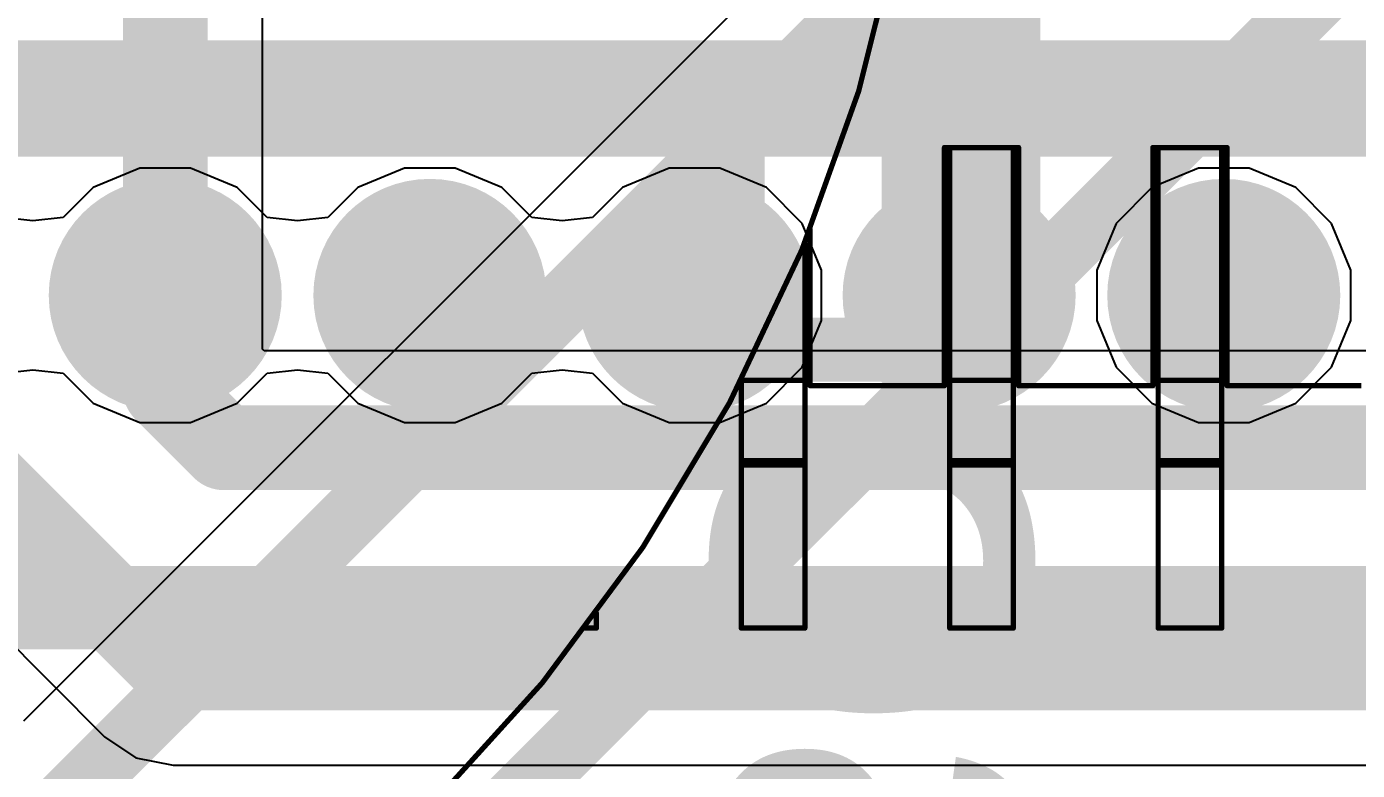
# Model space of a CAD drawing. Header units: inches. Extents: x -11 to 5433, y -4 to 5447.
# Drawn here: x 17.2 to 20.394, y -0.704 to 1.082 of the extents above; entities that cross this region are included whole.
import ezdxf

# ---------------------------------------------------------------- set-up
doc = ezdxf.new("R2010")
doc.units = ezdxf.units.IN
for name, color, linetype in [('Bottom Layer', 5, 'Continuous'), ('Bottom Overlay', 54, 'Continuous'), ('Ground', 16, 'Continuous'), ('Mechanical 4', 56, 'Continuous'), ('Top Layer', 1, 'Continuous'), ('Top Overlay', 2, 'Continuous'), ('Top Paste', 8, 'Continuous'), ('Top Solder', 216, 'Continuous')]:
    doc.layers.add(name, color=color, linetype=linetype)
doc.styles.add('Arial_Bold', font='', dxfattribs={"height": 0.2})
doc.styles.get('Arial_Bold').set_extended_font_data('Arial', bold=True)

# ---------------------------------------------------------------- blocks, each defined once
blk = doc.blocks.new('ADM6_30_01_5_L_4_2_A_TR_158')
at = {"layer": 'Top Layer'}
h = blk.add_hatch(color=1, dxfattribs=at)
edge = h.paths.add_edge_path()
edge.add_arc((-4.7625, 1.75), 0.178, 0, 360)
h = blk.add_hatch(color=1, dxfattribs=at)
edge = h.paths.add_edge_path()
edge.add_arc((-4.1275, 1.75), 0.178, 0, 360)
h = blk.add_hatch(color=1, dxfattribs=at)
edge = h.paths.add_edge_path()
edge.add_arc((-3.4925, 1.75), 0.178, 0, 360)
h = blk.add_hatch(color=1, dxfattribs=at)
edge = h.paths.add_edge_path()
edge.add_arc((-2.8575, 1.75), 0.178, 0, 360)
h = blk.add_hatch(color=1, dxfattribs=at)
edge = h.paths.add_edge_path()
edge.add_arc((-2.2225, 1.75), 0.178, 0, 360)
at = {"layer": 'Top Paste'}
h = blk.add_hatch(color=8, dxfattribs=at)
edge = h.paths.add_edge_path()
edge.add_arc((-4.7625, 1.75), 0.178, 0, 360)
h = blk.add_hatch(color=8, dxfattribs=at)
edge = h.paths.add_edge_path()
edge.add_arc((-4.1275, 1.75), 0.178, 0, 360)
h = blk.add_hatch(color=8, dxfattribs=at)
edge = h.paths.add_edge_path()
edge.add_arc((-3.4925, 1.75), 0.178, 0, 360)
h = blk.add_hatch(color=8, dxfattribs=at)
edge = h.paths.add_edge_path()
edge.add_arc((-2.8575, 1.75), 0.178, 0, 360)
h = blk.add_hatch(color=8, dxfattribs=at)
edge = h.paths.add_edge_path()
edge.add_arc((-2.2225, 1.75), 0.178, 0, 360)
at = {"layer": 'Top Solder'}
h = blk.add_hatch(color=216, dxfattribs=at)
edge = h.paths.add_edge_path()
edge.add_arc((-4.7625, 1.75), 0.2796, 0, 360)
h = blk.add_hatch(color=216, dxfattribs=at)
edge = h.paths.add_edge_path()
edge.add_arc((-4.1275, 1.75), 0.2796, 0, 360)
h = blk.add_hatch(color=216, dxfattribs=at)
edge = h.paths.add_edge_path()
edge.add_arc((-3.4925, 1.75), 0.2796, 0, 360)
h = blk.add_hatch(color=216, dxfattribs=at)
edge = h.paths.add_edge_path()
edge.add_arc((-2.8575, 1.75), 0.2796, 0, 360)
h = blk.add_hatch(color=216, dxfattribs=at)
edge = h.paths.add_edge_path()
edge.add_arc((-2.2225, 1.75), 0.2796, 0, 360)
at = {"layer": 'Top Overlay'}
blk.add_lwpolyline([(11.178, 2.5, 0.2, 0.2, 0), (-11.178, 2.5, 0.2, 0.2, 0)], format="xyseb", dxfattribs=at)

msp = doc.modelspace()

# ---------------------------------------------------------------- hatches: boundary and pattern name
at = {"layer": 'Top Layer'}
for points in [[(19.2521, 0.2362), (19.6331, 0.2362), (19.6331, 1.6078), (19.2521, 1.6078)], [(8.0081, 0.7696), (24.7131, 0.7696), (24.7131, 1.049), (8.0081, 1.049)]]:
    msp.add_hatch(color=1, dxfattribs=at).paths.add_polyline_path(points)

# ---------------------------------------------------------------- linework, layer by layer
at = {"layer": 'Bottom Layer'}
msp.add_line((19.5807, 1.8023), (17.1931, -0.5853), dxfattribs=at)
for points in [[(17.2789, -0.7925, 0.1524, 0.1524, 0), (20.0731, 2.0017, 0.1524, 0.1524, 0)], [(16.834, -2.3114, 0.1524, 0.1524, 0), (20.7081, 1.5627, 0.1524, 0.1524, 0)]]:
    msp.add_lwpolyline(points, format="xyseb", dxfattribs=at)
at = {"layer": 'Ground'}
for p, q in [((17.7662, 0.3078), (17.7662, 1.6361)), ((17.7702, 0.3037), (17.7662, 0.3078)), ((25.5163, 0.3037), (17.7702, 0.3037)), ((16.7333, 0.0313), (17.3873, -0.6227)), ((17.3873, -0.6227), (17.4629, -0.6733)), ((17.4629, -0.6733), (17.5521, -0.691)), ((17.5521, -0.691), (34.0787, -0.691))]:
    msp.add_line(p, q, dxfattribs=at)
for points in [[(17.5331, 0.2112, 0.2032, 0.2032, 0), (17.5331, 2.0017, 0.2032, 0.2032, 0)], [(16.8981, 0.1961, 0.2032, 0.2032, 0), (17.5521, -0.4579, 0.2032, 0.2032, 0)], [(17.5331, 0.2112, 0.2032, 0.2032, 0), (17.6737, 0.0707, 0.2032, 0.2032, 0)], [(17.6737, 0.0707, 0.2032, 0.2032, 0), (38.3231, 0.0707, 0.2032, 0.2032, 0)], [(17.5521, -0.4579, 0.2032, 0.2032, 0), (37.0817, -0.4579, 0.2032, 0.2032, 0)]]:
    msp.add_lwpolyline(points, format="xyseb", dxfattribs=at)
for points in [[(17.4823, 0.2112, 0.1016, 0.1016, 1), (17.5839, 0.2112, 0.1016, 0.1016, 1)], [(17.4823, 0.2112, 0.1016, 0.1016, 1), (17.5839, 0.2112, 0.1016, 0.1016, 1)], [(17.6229, 0.0707, 0.1016, 0.1016, 1), (17.7245, 0.0707, 0.1016, 0.1016, 1)], [(17.6229, 0.0707, 0.1016, 0.1016, 1), (17.7245, 0.0707, 0.1016, 0.1016, 1)], [(17.5013, -0.4579, 0.1016, 0.1016, 1), (17.6029, -0.4579, 0.1016, 0.1016, 1)], [(17.5013, -0.4579, 0.1016, 0.1016, 1), (17.6029, -0.4579, 0.1016, 0.1016, 1)]]:
    msp.add_lwpolyline(points, format="xyseb", close=True, dxfattribs=at)
at = {"layer": 'Mechanical 4'}
for points in [[(19.3747, 2.125, 0.0127, 0.0127, 1), (11.1197, 2.125, 0.0127, 0.0127, 1)], [(19.3997, 0.7915, 0.00635, 0.00635, 1), (19.4061, 0.7915, 0.00635, 0.00635, 1)], [(19.3997, 0.7915, 0.00635, 0.00635, 1), (19.4061, 0.7915, 0.00635, 0.00635, 1)], [(19.4124, 0.7915, 0.00635, 0.00635, 1), (19.4188, 0.7915, 0.00635, 0.00635, 1)], [(19.5648, 0.7915, 0.00635, 0.00635, 1), (19.5712, 0.7915, 0.00635, 0.00635, 1)], [(19.5775, 0.7915, 0.00635, 0.00635, 1), (19.5839, 0.7915, 0.00635, 0.00635, 1)], [(19.5775, 0.7915, 0.00635, 0.00635, 1), (19.5839, 0.7915, 0.00635, 0.00635, 1)], [(19.8999, 0.7915, 0.00635, 0.00635, 1), (19.9062, 0.7915, 0.00635, 0.00635, 1)], [(19.8999, 0.7915, 0.00635, 0.00635, 1), (19.9062, 0.7915, 0.00635, 0.00635, 1)], [(19.9126, 0.7915, 0.00635, 0.00635, 1), (19.9189, 0.7915, 0.00635, 0.00635, 1)], [(20.065, 0.7915, 0.00635, 0.00635, 1), (20.0713, 0.7915, 0.00635, 0.00635, 1)], [(20.0777, 0.7915, 0.00635, 0.00635, 1), (20.084, 0.7915, 0.00635, 0.00635, 1)], [(20.0777, 0.7915, 0.00635, 0.00635, 1), (20.084, 0.7915, 0.00635, 0.00635, 1)], [(19.0774, 0.5948, 0.00635, 0.00635, 1), (19.0838, 0.5948, 0.00635, 0.00635, 1)], [(19.0647, 0.5633, 0.00635, 0.00635, 1), (19.0711, 0.5633, 0.00635, 0.00635, 1)], [(18.9123, 0.233, 0.00635, 0.00635, 1), (18.9187, 0.233, 0.00635, 0.00635, 1)], [(18.9123, 0.233, 0.00635, 0.00635, 1), (18.9187, 0.233, 0.00635, 0.00635, 1)], [(19.0647, 0.233, 0.00635, 0.00635, 1), (19.0711, 0.233, 0.00635, 0.00635, 1)], [(19.0774, 0.22, 0.00635, 0.00635, 1), (19.0838, 0.22, 0.00635, 0.00635, 1)], [(19.0774, 0.22, 0.00635, 0.00635, 1), (19.0838, 0.22, 0.00635, 0.00635, 1)], [(19.3997, 0.22, 0.00635, 0.00635, 1), (19.4061, 0.22, 0.00635, 0.00635, 1)], [(19.3997, 0.22, 0.00635, 0.00635, 1), (19.4061, 0.22, 0.00635, 0.00635, 1)], [(19.4124, 0.233, 0.00635, 0.00635, 1), (19.4188, 0.233, 0.00635, 0.00635, 1)], [(19.5648, 0.233, 0.00635, 0.00635, 1), (19.5712, 0.233, 0.00635, 0.00635, 1)], [(19.5775, 0.22, 0.00635, 0.00635, 1), (19.5839, 0.22, 0.00635, 0.00635, 1)], [(19.5775, 0.22, 0.00635, 0.00635, 1), (19.5839, 0.22, 0.00635, 0.00635, 1)], [(19.8999, 0.22, 0.00635, 0.00635, 1), (19.9062, 0.22, 0.00635, 0.00635, 1)], [(19.8999, 0.22, 0.00635, 0.00635, 1), (19.9062, 0.22, 0.00635, 0.00635, 1)], [(19.9126, 0.233, 0.00635, 0.00635, 1), (19.9189, 0.233, 0.00635, 0.00635, 1)], [(20.065, 0.233, 0.00635, 0.00635, 1), (20.0713, 0.233, 0.00635, 0.00635, 1)], [(20.0777, 0.22, 0.00635, 0.00635, 1), (20.084, 0.22, 0.00635, 0.00635, 1)], [(20.0777, 0.22, 0.00635, 0.00635, 1), (20.084, 0.22, 0.00635, 0.00635, 1)], [(18.9123, 0.0397, 0.00635, 0.00635, 1), (18.9187, 0.0397, 0.00635, 0.00635, 1)], [(18.9123, 0.0293, 0.00635, 0.00635, 1), (18.9187, 0.0293, 0.00635, 0.00635, 1)], [(19.0647, 0.0397, 0.00635, 0.00635, 1), (19.0711, 0.0397, 0.00635, 0.00635, 1)], [(19.0647, 0.0293, 0.00635, 0.00635, 1), (19.0711, 0.0293, 0.00635, 0.00635, 1)], [(19.4124, 0.0397, 0.00635, 0.00635, 1), (19.4188, 0.0397, 0.00635, 0.00635, 1)], [(19.4124, 0.0293, 0.00635, 0.00635, 1), (19.4188, 0.0293, 0.00635, 0.00635, 1)], [(19.5648, 0.0397, 0.00635, 0.00635, 1), (19.5712, 0.0397, 0.00635, 0.00635, 1)], [(19.5648, 0.0293, 0.00635, 0.00635, 1), (19.5712, 0.0293, 0.00635, 0.00635, 1)], [(19.9126, 0.0397, 0.00635, 0.00635, 1), (19.9189, 0.0397, 0.00635, 0.00635, 1)], [(19.9126, 0.0293, 0.00635, 0.00635, 1), (19.9189, 0.0293, 0.00635, 0.00635, 1)], [(20.065, 0.0397, 0.00635, 0.00635, 1), (20.0713, 0.0397, 0.00635, 0.00635, 1)], [(20.065, 0.0293, 0.00635, 0.00635, 1), (20.0713, 0.0293, 0.00635, 0.00635, 1)], [(18.5646, -0.3266, 0.00635, 0.00635, 1), (18.5709, -0.3266, 0.00635, 0.00635, 1)], [(18.5381, -0.362, 0.00635, 0.00635, 1), (18.5445, -0.362, 0.00635, 0.00635, 1)], [(18.5646, -0.362, 0.00635, 0.00635, 1), (18.5709, -0.362, 0.00635, 0.00635, 1)], [(18.5646, -0.362, 0.00635, 0.00635, 1), (18.5709, -0.362, 0.00635, 0.00635, 1)], [(18.9123, -0.362, 0.00635, 0.00635, 1), (18.9187, -0.362, 0.00635, 0.00635, 1)], [(18.9123, -0.362, 0.00635, 0.00635, 1), (18.9187, -0.362, 0.00635, 0.00635, 1)], [(19.0647, -0.362, 0.00635, 0.00635, 1), (19.0711, -0.362, 0.00635, 0.00635, 1)], [(19.0647, -0.362, 0.00635, 0.00635, 1), (19.0711, -0.362, 0.00635, 0.00635, 1)], [(19.4124, -0.362, 0.00635, 0.00635, 1), (19.4188, -0.362, 0.00635, 0.00635, 1)], [(19.4124, -0.362, 0.00635, 0.00635, 1), (19.4188, -0.362, 0.00635, 0.00635, 1)], [(19.5648, -0.362, 0.00635, 0.00635, 1), (19.5712, -0.362, 0.00635, 0.00635, 1)], [(19.5648, -0.362, 0.00635, 0.00635, 1), (19.5712, -0.362, 0.00635, 0.00635, 1)], [(19.9126, -0.362, 0.00635, 0.00635, 1), (19.9189, -0.362, 0.00635, 0.00635, 1)], [(19.9126, -0.362, 0.00635, 0.00635, 1), (19.9189, -0.362, 0.00635, 0.00635, 1)], [(20.065, -0.362, 0.00635, 0.00635, 1), (20.0713, -0.362, 0.00635, 0.00635, 1)], [(20.065, -0.362, 0.00635, 0.00635, 1), (20.0713, -0.362, 0.00635, 0.00635, 1)]]:
    msp.add_lwpolyline(points, format="xyseb", close=True, dxfattribs=at)
for points in [[(19.3747, 2.125, 0.0127, 0.0127, -1), (11.1197, 2.125, 0.0127, 0.0127, 0)], [(19.4029, 0.22, 0.0127, 0.0127, 0), (19.4029, 0.7915, 0.0127, 0.0127, 0)], [(19.4029, 0.7915, 0.0127, 0.0127, 0), (19.5807, 0.7915, 0.0127, 0.0127, 0)], [(19.4156, -0.362, 0.0127, 0.0127, 0), (19.4156, 0.7915, 0.0127, 0.0127, 0)], [(19.568, -0.362, 0.0127, 0.0127, 0), (19.568, 0.7915, 0.0127, 0.0127, 0)], [(19.5807, 0.22, 0.0127, 0.0127, 0), (19.5807, 0.7915, 0.0127, 0.0127, 0)], [(19.903, 0.22, 0.0127, 0.0127, 0), (19.903, 0.7915, 0.0127, 0.0127, 0)], [(19.903, 0.7915, 0.0127, 0.0127, 0), (20.0808, 0.7915, 0.0127, 0.0127, 0)], [(19.9157, -0.362, 0.0127, 0.0127, 0), (19.9157, 0.7915, 0.0127, 0.0127, 0)], [(20.0681, -0.362, 0.0127, 0.0127, 0), (20.0681, 0.7915, 0.0127, 0.0127, 0)], [(20.0808, 0.22, 0.0127, 0.0127, 0), (20.0808, 0.7915, 0.0127, 0.0127, 0)], [(19.0806, 0.22, 0.0127, 0.0127, 0), (19.0806, 0.5948, 0.0127, 0.0127, 0)], [(19.0679, -0.362, 0.0127, 0.0127, 0), (19.0679, 0.5633, 0.0127, 0.0127, 0)], [(18.9155, -0.362, 0.0127, 0.0127, 0), (18.9155, 0.233, 0.0127, 0.0127, 0)], [(18.9155, 0.233, 0.0127, 0.0127, 0), (19.0679, 0.233, 0.0127, 0.0127, 0)], [(19.0806, 0.22, 0.0127, 0.0127, 0), (19.4029, 0.22, 0.0127, 0.0127, 0)], [(19.4156, 0.233, 0.0127, 0.0127, 0), (19.568, 0.233, 0.0127, 0.0127, 0)], [(19.5807, 0.22, 0.0127, 0.0127, 0), (19.903, 0.22, 0.0127, 0.0127, 0)], [(19.9157, 0.233, 0.0127, 0.0127, 0), (20.0681, 0.233, 0.0127, 0.0127, 0)], [(20.0808, 0.22, 0.0127, 0.0127, 0), (20.4032, 0.22, 0.0127, 0.0127, 0)], [(18.9155, 0.0397, 0.0127, 0.0127, 0), (19.0679, 0.0397, 0.0127, 0.0127, 0)], [(18.9155, 0.0293, 0.0127, 0.0127, 0), (19.0679, 0.0293, 0.0127, 0.0127, 0)], [(19.4156, 0.0397, 0.0127, 0.0127, 0), (19.568, 0.0397, 0.0127, 0.0127, 0)], [(19.4156, 0.0293, 0.0127, 0.0127, 0), (19.568, 0.0293, 0.0127, 0.0127, 0)], [(19.9157, 0.0397, 0.0127, 0.0127, 0), (20.0681, 0.0397, 0.0127, 0.0127, 0)], [(19.9157, 0.0293, 0.0127, 0.0127, 0), (20.0681, 0.0293, 0.0127, 0.0127, 0)], [(18.5678, -0.362, 0.0127, 0.0127, 0), (18.5678, -0.3266, 0.0127, 0.0127, 0)], [(18.5413, -0.362, 0.0127, 0.0127, 0), (18.5678, -0.362, 0.0127, 0.0127, 0)], [(18.9155, -0.362, 0.0127, 0.0127, 0), (19.0679, -0.362, 0.0127, 0.0127, 0)], [(19.4156, -0.362, 0.0127, 0.0127, 0), (19.568, -0.362, 0.0127, 0.0127, 0)], [(19.9157, -0.362, 0.0127, 0.0127, 0), (20.0681, -0.362, 0.0127, 0.0127, 0)]]:
    msp.add_lwpolyline(points, format="xyseb", dxfattribs=at)
at = {"layer": 'Top Layer'}
for p, q in [((17.4724, 0.7417), (17.3603, 0.6953)), ((17.5938, 0.7417), (17.4724, 0.7417)), ((17.7059, 0.6953), (17.5938, 0.7417)), ((18.1074, 0.7417), (17.9953, 0.6953)), ((18.2288, 0.7417), (18.1074, 0.7417)), ((18.3409, 0.6953), (18.2288, 0.7417)), ((18.7424, 0.7417), (18.6303, 0.6953)), ((18.8638, 0.7417), (18.7424, 0.7417)), ((18.9759, 0.6953), (18.8638, 0.7417)), ((20.0124, 0.7417), (19.9003, 0.6953)), ((20.1338, 0.7417), (20.0124, 0.7417)), ((20.2459, 0.6953), (20.1338, 0.7417)), ((17.3603, 0.6953), (17.2884, 0.6234)), ((17.7778, 0.6234), (17.7059, 0.6953)), ((17.9953, 0.6953), (17.9234, 0.6234)), ((18.4128, 0.6234), (18.3409, 0.6953)), ((18.6303, 0.6953), (18.5584, 0.6234)), ((19.0617, 0.6095), (18.9759, 0.6953)), ((19.9003, 0.6953), (19.8145, 0.6095)), ((20.3317, 0.6095), (20.2459, 0.6953)), ((17.2156, 0.6157), (17.1428, 0.6234)), ((17.2884, 0.6234), (17.2156, 0.6157)), ((17.8506, 0.6157), (17.7778, 0.6234)), ((17.9234, 0.6234), (17.8506, 0.6157)), ((18.4856, 0.6157), (18.4128, 0.6234)), ((18.5584, 0.6234), (18.4856, 0.6157)), ((19.1081, 0.4974), (19.0617, 0.6095)), ((19.8145, 0.6095), (19.7681, 0.4974)), ((20.3781, 0.4974), (20.3317, 0.6095)), ((19.1081, 0.3761), (19.1081, 0.4974)), ((19.7681, 0.4974), (19.7681, 0.3761)), ((20.3781, 0.3761), (20.3781, 0.4974)), ((19.0617, 0.264), (19.1081, 0.3761)), ((19.7681, 0.3761), (19.8145, 0.264)), ((20.3317, 0.264), (20.3781, 0.3761)), ((17.1428, 0.2501), (17.2156, 0.2578)), ((17.2156, 0.2578), (17.2884, 0.2501)), ((17.7778, 0.2501), (17.8506, 0.2578)), ((17.8506, 0.2578), (17.9234, 0.2501)), ((18.4128, 0.2501), (18.4856, 0.2578)), ((18.4856, 0.2578), (18.5584, 0.2501)), ((18.9759, 0.1782), (19.0617, 0.264)), ((19.8145, 0.264), (19.9003, 0.1782)), ((20.2459, 0.1782), (20.3317, 0.264)), ((17.2884, 0.2501), (17.3603, 0.1782)), ((17.7059, 0.1782), (17.7778, 0.2501)), ((17.9234, 0.2501), (17.9953, 0.1782)), ((18.3409, 0.1782), (18.4128, 0.2501)), ((18.5584, 0.2501), (18.6303, 0.1782)), ((17.3603, 0.1782), (17.4724, 0.1317)), ((17.5938, 0.1317), (17.7059, 0.1782)), ((17.9953, 0.1782), (18.1074, 0.1317)), ((18.2288, 0.1317), (18.3409, 0.1782)), ((18.6303, 0.1782), (18.7424, 0.1317)), ((18.8638, 0.1317), (18.9759, 0.1782)), ((19.9003, 0.1782), (20.0124, 0.1317)), ((20.1338, 0.1317), (20.2459, 0.1782)), ((17.4724, 0.1317), (17.5938, 0.1317)), ((18.1074, 0.1317), (18.2288, 0.1317)), ((18.7424, 0.1317), (18.8638, 0.1317)), ((20.0124, 0.1317), (20.1338, 0.1317))]:
    msp.add_line(p, q, dxfattribs=at)

# ---------------------------------------------------------------- block references
at = {"rotation": 180}
msp.add_blockref('ADM6_30_01_5_L_4_2_A_TR_158', (15.3106, 2.1867), dxfattribs=at)

# ---------------------------------------------------------------- texts
at = {"layer": 'Bottom Overlay', "style": 'Arial_Bold', "text_generation_flag": 2}
msp.add_text('SCLK', height=0.762, rotation=270, dxfattribs=at).set_placement((18.8479, -1.3202))

doc.saveas('drawing.dxf')
